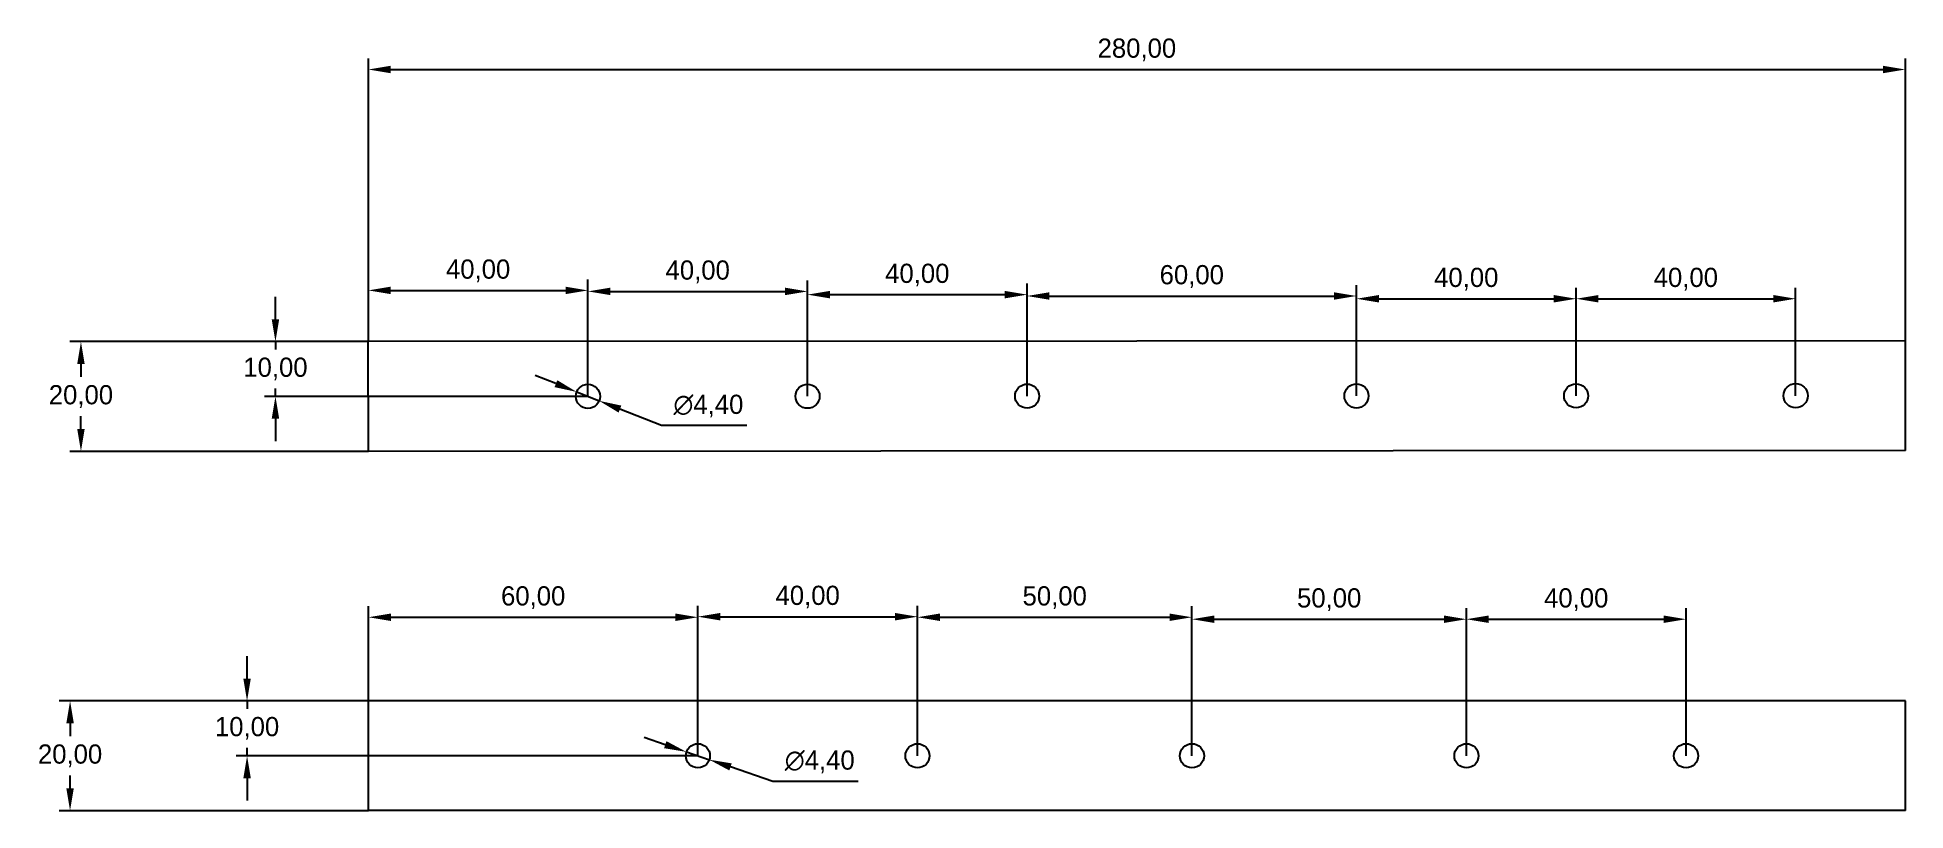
# Model space of a CAD drawing. Header units: millimetres. Extents: x -70 to 270, y -65 to 75.
import ezdxf

# ---------------------------------------------------------------- set-up
doc = ezdxf.new("R2010")
doc.units = ezdxf.units.MM
doc.header["$PDSIZE"] = -1
doc.dimstyles.new('ISO-25', dxfattribs={"dimtxt": 2.5, "dimasz": 2.5, "dimexe": 1.25, "dimexo": 0.625, "dimtad": 1, "dimtxsty": 'Standard', "dimcen": 2.5, "dimadec": 0, "dimazin": 0, "dimtfac": 1, "dimtmove": 0, "dimatfit": 3, "dimfxl": 1, "dimarcsym": 0})

# ---------------------------------------------------------------- blocks, each defined once
blk = doc.blocks.new('纵向铝管-other')
at = {"color": 7, "linetype": 'Continuous', "lineweight": 25}
for p, q in [((-10, 0), (10, 0)), ((-10, -280), (-10, 0)), ((10, -280), (10, 0)), ((-10, -280), (10, -280))]:
    blk.add_line(p, q, dxfattribs=at)
for centre in [(0, -60), (0, -100), (0, -150), (0, -200), (0, -240)]:
    blk.add_circle(centre, 2.2, dxfattribs=at)
blk = doc.blocks.new('*D2')
at = {"color": 0, "lineweight": -2, "transparency": 16777216}
for p, q in [((-10.01, 20), (-10.01, 71.61)), ((269.99, 20.15), (269.99, 71.61)), ((-5.93, 69.61), (265.91, 69.61))]:
    blk.add_line(p, q, dxfattribs=at)
at = {"color": 0, "transparency": 16777216}
for points in [[(-5.93, 70.29), (-5.93, 68.93), (-10.01, 69.61)], [(265.91, 70.29), (265.91, 68.93), (269.99, 69.61)]]:
    blk.add_solid(points, dxfattribs=at)
at = {"layer": 'Defpoints', "color": 0, "transparency": 16777216}
for p in [(269.99, 69.61), (-10.01, 20), (269.99, 20.15)]:
    blk.add_point(p, dxfattribs=at)
at = {"color": 0, "transparency": 16777216, "insert": (129.99, 73.18), "char_height": 3.5, "attachment_point": 5}
blk.add_mtext('280,00', dxfattribs=at)
blk = doc.blocks.new('*D3')
at = {"color": 0, "lineweight": -2, "transparency": 16777216}
for p, q in [((-10.01, 20), (-64.36, 20)), ((-62.36, 15.92), (-62.36, 13.57)), ((-62.36, 4.08), (-62.36, 6.43)), ((-10, 0), (-64.36, 0))]:
    blk.add_line(p, q, dxfattribs=at)
at = {"color": 0, "transparency": 16777216}
for points in [[(-63.04, 15.92), (-61.68, 15.92), (-62.36, 20)], [(-63.04, 4.08), (-61.68, 4.08), (-62.36, 0)]]:
    blk.add_solid(points, dxfattribs=at)
at = {"layer": 'Defpoints', "color": 0, "transparency": 16777216}
for p in [(-10.01, 20), (-62.36, 0), (-10, 0)]:
    blk.add_point(p, dxfattribs=at)
at = {"color": 0, "transparency": 16777216, "insert": (-62.36, 10), "char_height": 3.5, "attachment_point": 5}
blk.add_mtext('20,00', dxfattribs=at)
blk = doc.blocks.new('*D4')
at = {"color": 0, "lineweight": -2, "transparency": 16777216}
for p, q in [((-9.98, -45.5), (-66.34, -45.5)), ((-64.34, -49.58), (-64.34, -51.93)), ((-64.34, -61.42), (-64.34, -59.06)), ((-9.98, -65.5), (-66.34, -65.5))]:
    blk.add_line(p, q, dxfattribs=at)
at = {"color": 0, "transparency": 16777216}
for points in [[(-65.02, -49.58), (-63.66, -49.58), (-64.34, -45.5)], [(-65.02, -61.42), (-63.66, -61.42), (-64.34, -65.5)]]:
    blk.add_solid(points, dxfattribs=at)
at = {"layer": 'Defpoints', "color": 0, "transparency": 16777216}
for p in [(-9.98, -45.5), (-64.34, -65.5), (-9.98, -65.5)]:
    blk.add_point(p, dxfattribs=at)
at = {"color": 0, "transparency": 16777216, "insert": (-64.34, -55.5), "char_height": 3.5, "attachment_point": 5}
blk.add_mtext('20,00', dxfattribs=at)
blk = doc.blocks.new('*D6')
at = {"color": 0, "lineweight": -2, "transparency": 16777216}
for p, q in [((-10.01, 20), (-10.01, 31.34)), ((29.99, 10.02), (29.99, 31.34)), ((-5.93, 29.34), (25.91, 29.34))]:
    blk.add_line(p, q, dxfattribs=at)
at = {"color": 0, "transparency": 16777216}
for points in [[(-5.93, 30.02), (-5.93, 28.66), (-10.01, 29.34)], [(25.91, 30.02), (25.91, 28.66), (29.99, 29.34)]]:
    blk.add_solid(points, dxfattribs=at)
at = {"layer": 'Defpoints', "color": 0, "transparency": 16777216}
for p in [(29.99, 29.34), (-10.01, 20), (29.99, 10.02)]:
    blk.add_point(p, dxfattribs=at)
at = {"color": 0, "transparency": 16777216, "insert": (9.99, 32.9), "char_height": 3.5, "attachment_point": 5}
blk.add_mtext('40,00', dxfattribs=at)
blk = doc.blocks.new('*D7')
at = {"color": 0, "lineweight": -2, "transparency": 16777216}
for p, q in [((29.99, 10.02), (29.99, 31.16)), ((69.99, 10.04), (69.99, 31.16)), ((34.07, 29.16), (65.91, 29.16))]:
    blk.add_line(p, q, dxfattribs=at)
at = {"color": 0, "transparency": 16777216}
for points in [[(34.07, 29.84), (34.07, 28.48), (29.99, 29.16)], [(65.91, 29.84), (65.91, 28.48), (69.99, 29.16)]]:
    blk.add_solid(points, dxfattribs=at)
at = {"layer": 'Defpoints', "color": 0, "transparency": 16777216}
for p in [(69.99, 29.16), (29.99, 10.02), (69.99, 10.04)]:
    blk.add_point(p, dxfattribs=at)
at = {"color": 0, "transparency": 16777216, "insert": (49.99, 32.73), "char_height": 3.5, "attachment_point": 5}
blk.add_mtext('40,00', dxfattribs=at)
blk = doc.blocks.new('*D8')
at = {"color": 0, "lineweight": -2, "transparency": 16777216}
for p, q in [((69.99, 10.04), (69.99, 30.57)), ((74.07, 28.57), (105.91, 28.57)), ((109.99, 10.07), (109.99, 30.57))]:
    blk.add_line(p, q, dxfattribs=at)
at = {"color": 0, "transparency": 16777216}
for points in [[(74.07, 29.25), (74.07, 27.89), (69.99, 28.57)], [(105.91, 29.25), (105.91, 27.89), (109.99, 28.57)]]:
    blk.add_solid(points, dxfattribs=at)
at = {"layer": 'Defpoints', "color": 0, "transparency": 16777216}
for p in [(109.99, 28.57), (69.99, 10.04), (109.99, 10.07)]:
    blk.add_point(p, dxfattribs=at)
at = {"color": 0, "transparency": 16777216, "insert": (89.99, 32.13), "char_height": 3.5, "attachment_point": 5}
blk.add_mtext('40,00', dxfattribs=at)
blk = doc.blocks.new('*D9')
at = {"color": 0, "lineweight": -2, "transparency": 16777216}
for p, q in [((109.99, 10.14), (109.99, 30.32)), ((114.07, 28.32), (165.91, 28.32)), ((169.99, 10.1), (169.99, 30.32))]:
    blk.add_line(p, q, dxfattribs=at)
at = {"color": 0, "transparency": 16777216}
for points in [[(114.07, 29), (114.07, 27.64), (109.99, 28.32)], [(165.91, 29), (165.91, 27.64), (169.99, 28.32)]]:
    blk.add_solid(points, dxfattribs=at)
at = {"layer": 'Defpoints', "color": 0, "transparency": 16777216}
for p in [(169.99, 28.32), (109.99, 10.14), (169.99, 10.1)]:
    blk.add_point(p, dxfattribs=at)
at = {"color": 0, "transparency": 16777216, "insert": (139.99, 31.88), "char_height": 3.5, "attachment_point": 5}
blk.add_mtext('60,00', dxfattribs=at)
blk = doc.blocks.new('*D10')
at = {"color": 0, "lineweight": -2, "transparency": 16777216}
for p, q in [((169.99, 10.1), (169.99, 29.82)), ((174.07, 27.82), (205.91, 27.82)), ((209.99, 10.12), (209.99, 29.82))]:
    blk.add_line(p, q, dxfattribs=at)
at = {"color": 0, "transparency": 16777216}
for points in [[(174.07, 28.5), (174.07, 27.14), (169.99, 27.82)], [(205.91, 28.5), (205.91, 27.14), (209.99, 27.82)]]:
    blk.add_solid(points, dxfattribs=at)
at = {"layer": 'Defpoints', "color": 0, "transparency": 16777216}
for p in [(209.99, 27.82), (169.99, 10.1), (209.99, 10.12)]:
    blk.add_point(p, dxfattribs=at)
at = {"color": 0, "transparency": 16777216, "insert": (189.99, 31.39), "char_height": 3.5, "attachment_point": 5}
blk.add_mtext('40,00', dxfattribs=at)
blk = doc.blocks.new('*D11')
at = {"color": 0, "lineweight": -2, "transparency": 16777216}
for p, q in [((209.99, 10.12), (209.99, 29.82)), ((214.07, 27.82), (245.91, 27.82)), ((249.99, 10.14), (249.99, 29.82))]:
    blk.add_line(p, q, dxfattribs=at)
at = {"color": 0, "transparency": 16777216}
for points in [[(214.07, 28.5), (214.07, 27.14), (209.99, 27.82)], [(245.91, 28.5), (245.91, 27.14), (249.99, 27.82)]]:
    blk.add_solid(points, dxfattribs=at)
at = {"layer": 'Defpoints', "color": 0, "transparency": 16777216}
for p in [(249.99, 27.82), (209.99, 10.12), (249.99, 10.14)]:
    blk.add_point(p, dxfattribs=at)
at = {"color": 0, "transparency": 16777216, "insert": (229.99, 31.39), "char_height": 3.5, "attachment_point": 5}
blk.add_mtext('40,00', dxfattribs=at)
blk = doc.blocks.new('*D12')
at = {"color": 0, "lineweight": -2, "transparency": 16777216}
for p, q in [((-26.93, 24.08), (-26.93, 28.16)), ((-10.01, 20), (-28.93, 20)), ((-26.93, 20), (-26.93, 18.58)), ((-26.93, 10.02), (-26.93, 11.45)), ((29.99, 10.02), (-28.93, 10.02)), ((-26.93, 5.94), (-26.93, 1.86))]:
    blk.add_line(p, q, dxfattribs=at)
at = {"color": 0, "transparency": 16777216}
for points in [[(-27.61, 24.08), (-26.25, 24.08), (-26.93, 20)], [(-27.61, 5.94), (-26.25, 5.94), (-26.93, 10.02)]]:
    blk.add_solid(points, dxfattribs=at)
at = {"layer": 'Defpoints', "color": 0, "transparency": 16777216}
for p in [(-10.01, 20), (-26.93, 10.02), (29.99, 10.02)]:
    blk.add_point(p, dxfattribs=at)
at = {"color": 0, "transparency": 16777216, "insert": (-26.93, 15.01), "char_height": 3.5, "attachment_point": 5}
blk.add_mtext('10,00', dxfattribs=at)
blk = doc.blocks.new('*D13')
at = {"color": 0, "lineweight": -2, "transparency": 16777216}
for p, q in [((-9.98, -45.5), (-9.98, -28.24)), ((-5.9, -30.24), (45.94, -30.24)), ((50.02, -55.5), (50.02, -28.24))]:
    blk.add_line(p, q, dxfattribs=at)
at = {"color": 0, "transparency": 16777216}
for points in [[(-5.9, -29.56), (-5.9, -30.92), (-9.98, -30.24)], [(45.94, -29.56), (45.94, -30.92), (50.02, -30.24)]]:
    blk.add_solid(points, dxfattribs=at)
at = {"layer": 'Defpoints', "color": 0, "transparency": 16777216}
for p in [(50.02, -30.24), (-9.98, -45.5), (50.02, -55.5)]:
    blk.add_point(p, dxfattribs=at)
at = {"color": 0, "transparency": 16777216, "insert": (20.02, -26.67), "char_height": 3.5, "attachment_point": 5}
blk.add_mtext('60,00', dxfattribs=at)
blk = doc.blocks.new('*D14')
at = {"color": 0, "lineweight": -2, "transparency": 16777216}
for p, q in [((-32.1, -41.42), (-32.1, -37.34)), ((-9.98, -45.5), (-34.1, -45.5)), ((-32.1, -45.5), (-32.1, -46.93)), ((-32.1, -55.5), (-32.1, -54.06)), ((50.02, -55.5), (-34.1, -55.5)), ((-32.1, -59.58), (-32.1, -63.66))]:
    blk.add_line(p, q, dxfattribs=at)
at = {"color": 0, "transparency": 16777216}
for points in [[(-32.78, -41.42), (-31.42, -41.42), (-32.1, -45.5)], [(-32.78, -59.58), (-31.42, -59.58), (-32.1, -55.5)]]:
    blk.add_solid(points, dxfattribs=at)
at = {"layer": 'Defpoints', "color": 0, "transparency": 16777216}
for p in [(-9.98, -45.5), (-32.1, -55.5), (50.02, -55.5)]:
    blk.add_point(p, dxfattribs=at)
at = {"color": 0, "transparency": 16777216, "insert": (-32.1, -50.5), "char_height": 3.5, "attachment_point": 5}
blk.add_mtext('10,00', dxfattribs=at)
blk = doc.blocks.new('*D15')
at = {"color": 0, "lineweight": -2, "transparency": 16777216}
for p, q in [((50.02, -55.5), (50.02, -28.14)), ((54.1, -30.14), (85.94, -30.14)), ((90.02, -55.5), (90.02, -28.14))]:
    blk.add_line(p, q, dxfattribs=at)
at = {"color": 0, "transparency": 16777216}
for points in [[(54.1, -29.46), (54.1, -30.82), (50.02, -30.14)], [(85.94, -29.46), (85.94, -30.82), (90.02, -30.14)]]:
    blk.add_solid(points, dxfattribs=at)
at = {"layer": 'Defpoints', "color": 0, "transparency": 16777216}
for p in [(90.02, -30.14), (50.02, -55.5), (90.02, -55.5)]:
    blk.add_point(p, dxfattribs=at)
at = {"color": 0, "transparency": 16777216, "insert": (70.02, -26.57), "char_height": 3.5, "attachment_point": 5}
blk.add_mtext('40,00', dxfattribs=at)
blk = doc.blocks.new('*D16')
at = {"color": 0, "lineweight": -2, "transparency": 16777216}
for p, q in [((90.02, -55.5), (90.02, -28.24)), ((94.1, -30.24), (135.94, -30.24)), ((140.02, -55.5), (140.02, -28.24))]:
    blk.add_line(p, q, dxfattribs=at)
at = {"color": 0, "transparency": 16777216}
for points in [[(94.1, -29.56), (94.1, -30.92), (90.02, -30.24)], [(135.94, -29.56), (135.94, -30.92), (140.02, -30.24)]]:
    blk.add_solid(points, dxfattribs=at)
at = {"layer": 'Defpoints', "color": 0, "transparency": 16777216}
for p in [(140.02, -30.24), (90.02, -55.5), (140.02, -55.5)]:
    blk.add_point(p, dxfattribs=at)
at = {"color": 0, "transparency": 16777216, "insert": (115.02, -26.67), "char_height": 3.5, "attachment_point": 5}
blk.add_mtext('50,00', dxfattribs=at)
blk = doc.blocks.new('*D17')
at = {"color": 0, "lineweight": -2, "transparency": 16777216}
for p, q in [((140.02, -55.5), (140.02, -28.6)), ((144.1, -30.6), (185.94, -30.6)), ((190.02, -55.5), (190.02, -28.6))]:
    blk.add_line(p, q, dxfattribs=at)
at = {"color": 0, "transparency": 16777216}
for points in [[(144.1, -29.92), (144.1, -31.28), (140.02, -30.6)], [(185.94, -29.92), (185.94, -31.28), (190.02, -30.6)]]:
    blk.add_solid(points, dxfattribs=at)
at = {"layer": 'Defpoints', "color": 0, "transparency": 16777216}
for p in [(190.02, -30.6), (140.02, -55.5), (190.02, -55.5)]:
    blk.add_point(p, dxfattribs=at)
at = {"color": 0, "transparency": 16777216, "insert": (165.02, -27.04), "char_height": 3.5, "attachment_point": 5}
blk.add_mtext('50,00', dxfattribs=at)
blk = doc.blocks.new('*D18')
at = {"color": 0, "lineweight": -2, "transparency": 16777216}
for p, q in [((190.02, -55.5), (190.02, -28.6)), ((194.1, -30.6), (225.94, -30.6)), ((230.02, -55.5), (230.02, -28.6))]:
    blk.add_line(p, q, dxfattribs=at)
at = {"color": 0, "transparency": 16777216}
for points in [[(194.1, -29.92), (194.1, -31.28), (190.02, -30.6)], [(225.94, -29.92), (225.94, -31.28), (230.02, -30.6)]]:
    blk.add_solid(points, dxfattribs=at)
at = {"layer": 'Defpoints', "color": 0, "transparency": 16777216}
for p in [(230.02, -30.6), (190.02, -55.5), (230.02, -55.5)]:
    blk.add_point(p, dxfattribs=at)
at = {"color": 0, "transparency": 16777216, "insert": (210.02, -27.04), "char_height": 3.5, "attachment_point": 5}
blk.add_mtext('40,00', dxfattribs=at)
blk = doc.blocks.new('*D19')
at = {"color": 0, "lineweight": -2, "transparency": 16777216}
for p, q in [((44.08, -53.47), (40.22, -52.15)), ((47.94, -54.79), (52.11, -56.21)), ((63.69, -60.16), (55.97, -57.53)), ((79.22, -60.16), (63.69, -60.16))]:
    blk.add_line(p, q, dxfattribs=at)
at = {"color": 0, "transparency": 16777216}
for points in [[(44.3, -52.83), (43.86, -54.11), (47.94, -54.79)], [(56.19, -56.88), (55.75, -58.17), (52.11, -56.21)]]:
    blk.add_solid(points, dxfattribs=at)
at = {"layer": 'Defpoints', "color": 0, "transparency": 16777216}
for p in [(47.94, -54.79), (52.11, -56.21)]:
    blk.add_point(p, dxfattribs=at)
at = {"color": 0, "transparency": 16777216, "insert": (72.22, -56.6), "char_height": 3.5, "attachment_point": 5}
blk.add_mtext('∅4,40', dxfattribs=at)
blk = doc.blocks.new('*D20')
at = {"color": 0, "lineweight": -2, "transparency": 16777216}
for p, q in [((24.16, 12.34), (20.37, 13.85)), ((27.95, 10.83), (32.04, 9.21)), ((43.42, 4.69), (35.83, 7.7)), ((58.94, 4.69), (43.42, 4.69))]:
    blk.add_line(p, q, dxfattribs=at)
at = {"color": 0, "transparency": 16777216}
for points in [[(24.41, 12.97), (23.91, 11.71), (27.95, 10.83)], [(36.08, 8.34), (35.58, 7.07), (32.04, 9.21)]]:
    blk.add_solid(points, dxfattribs=at)
at = {"layer": 'Defpoints', "color": 0, "transparency": 16777216}
for p in [(27.95, 10.83), (32.04, 9.21)]:
    blk.add_point(p, dxfattribs=at)
at = {"color": 0, "transparency": 16777216, "insert": (51.94, 8.25), "char_height": 3.5, "attachment_point": 5}
blk.add_mtext('∅4,40', dxfattribs=at)

msp = doc.modelspace()

# ---------------------------------------------------------------- linework, layer by layer
at = {"color": 7, "linetype": 'Continuous', "lineweight": 25}
for p, q in [((269.989, 20.153), (-10.011, 20)), ((-10, 0), (-10.011, 20)), ((270, 0.153), (269.989, 20.153)), ((270, 0.153), (-10, 0))]:
    msp.add_line(p, q, dxfattribs=at)
for centre in [(29.995, 10.022), (69.995, 10.044), (109.995, 10.066), (169.994, 10.099), (209.994, 10.121), (249.994, 10.143)]:
    msp.add_circle(centre, 2.2, dxfattribs=at)

# ---------------------------------------------------------------- block references
at = {"rotation": 90}
msp.add_blockref('纵向铝管-other', (-9.975, -55.498), dxfattribs=at)

# ---------------------------------------------------------------- dimensions: what is measured, and where the dimension line sits
for base, p1, p2, picture, middle in [((269.989, 69.609), (-10.011, 20), (269.989, 20.153), '*D2', (129.989, 73.175)), ((69.995, 29.162), (29.995, 10.022), (69.995, 10.044), '*D7', (49.995, 32.727)), ((109.995, 28.567), (69.995, 10.044), (109.995, 10.066), '*D8', (89.995, 32.133)), ((169.994, 28.318), (109.995, 10.143), (169.994, 10.099), '*D9', (139.994, 31.884)), ((209.994, 27.82), (169.994, 10.099), (209.994, 10.121), '*D10', (189.994, 31.386)), ((249.994, 27.82), (209.994, 10.121), (249.994, 10.143), '*D11', (229.994, 31.386)), ((50.025, -30.236), (-9.975, -45.498), (50.025, -55.498), '*D13', (20.025, -26.671)), ((90.025, -30.139), (50.025, -55.498), (90.025, -55.498), '*D15', (70.025, -26.573)), ((140.025, -30.237), (90.025, -55.498), (140.025, -55.498), '*D16', (115.025, -26.671)), ((190.025, -30.604), (140.025, -55.498), (190.025, -55.498), '*D17', (165.025, -27.038)), ((230.025, -30.604), (190.025, -55.498), (230.025, -55.498), '*D18', (210.025, -27.038))]:
    dim = msp.add_linear_dim(base=base, p1=p1, p2=p2, dimstyle='ISO-25', override={"dimtxt": 3.5, "dimasz": 4.08, "dimexe": 2, "dimexo": 0, "dimgap": 1.524, "dimtih": 1, "dimtoh": 1, "dimzin": 0, "dimadec": 2, "dimtzin": 0})
    dim.commit()
    dim.dimension.update_dxf_attribs({"geometry": picture, "text_midpoint": middle})
dim = msp.add_linear_dim(base=(29.995, 29.337), p1=(-10.011, 20), p2=(29.995, 10.022), text='40,00', dimstyle='ISO-25', override={"dimtxt": 3.5, "dimasz": 4.08, "dimexe": 2, "dimexo": 0, "dimgap": 1.524, "dimtih": 1, "dimtoh": 1, "dimzin": 0, "dimadec": 2, "dimtzin": 0})
dim.commit()
dim.dimension.update_dxf_attribs({"geometry": '*D6', "text_midpoint": (9.992, 32.902)})
dim = msp.add_linear_dim(base=(-26.926, 10.022), p1=(-10.011, 20), p2=(29.995, 10.022), angle=90, text='10,00', dimstyle='ISO-25', override={"dimtxt": 3.5, "dimasz": 4.08, "dimexe": 2, "dimexo": 0, "dimgap": 1.524, "dimtih": 1, "dimtoh": 1, "dimzin": 0, "dimadec": 2, "dimtzin": 0})
dim.commit()
dim.dimension.update_dxf_attribs({"geometry": '*D12', "text_midpoint": (-26.926, 15.011)})
for base, p1, p2, picture, middle in [((-62.363, 0), (-10.011, 20), (-10, 0), '*D3', (-62.363, 10)), ((-32.101, -55.498), (-9.975, -45.498), (50.025, -55.498), '*D14', (-32.101, -50.498)), ((-64.335, -65.498), (-9.975, -45.498), (-9.975, -65.498), '*D4', (-64.335, -55.498))]:
    dim = msp.add_linear_dim(base=base, p1=p1, p2=p2, angle=90, dimstyle='ISO-25', override={"dimtxt": 3.5, "dimasz": 4.08, "dimexe": 2, "dimexo": 0, "dimgap": 1.524, "dimtih": 1, "dimtoh": 1, "dimzin": 0, "dimadec": 2, "dimtzin": 0})
    dim.commit()
    dim.dimension.update_dxf_attribs({"geometry": picture, "text_midpoint": middle})
for p1, p2, picture, middle in [((27.95, 10.834), (32.039, 9.21), '*D20', (51.941, 4.689)), ((47.943, -54.788), (52.107, -56.209), '*D19', (72.218, -60.163))]:
    dim = msp.add_diameter_dim_2p(p1=p1, p2=p2, dimstyle='ISO-25', override={"dimtxt": 3.5, "dimasz": 4.08, "dimexe": 2, "dimexo": 0, "dimgap": 1.524, "dimtih": 1, "dimtoh": 1, "dimzin": 0, "dimadec": 2, "dimtzin": 0})
    dim.commit()
    dim.dimension.update_dxf_attribs({"geometry": picture, "text_midpoint": middle})

doc.saveas('drawing.dxf')
